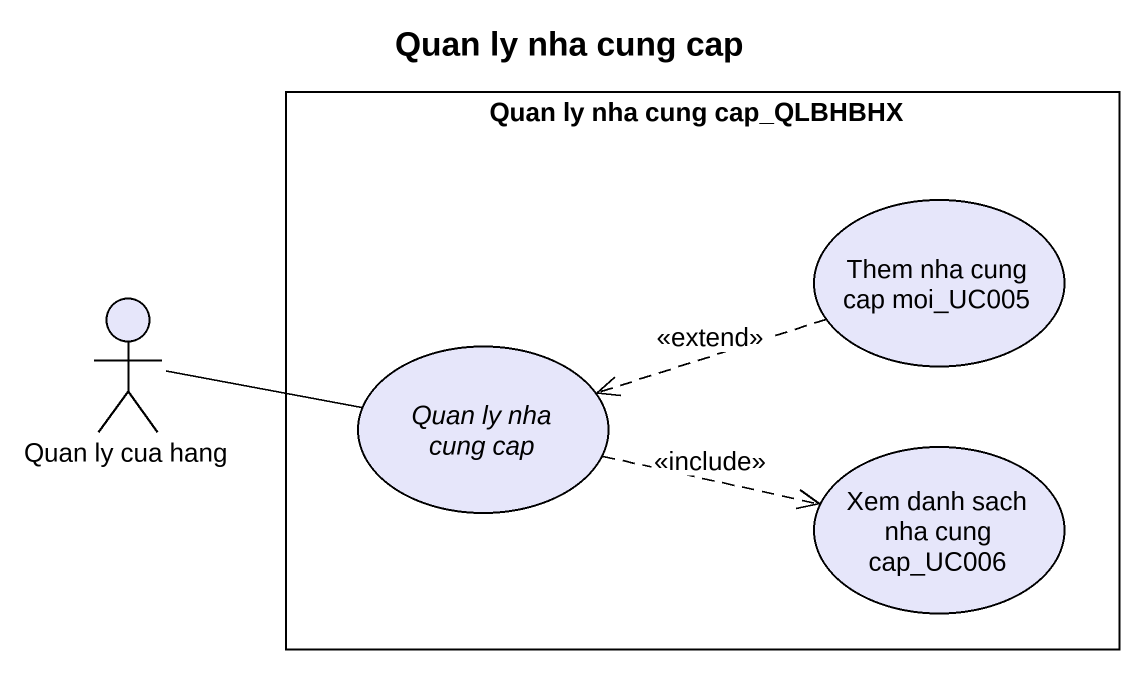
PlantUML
@startuml
title Quan ly nha cung cap
rectangle "Quan ly nha cung cap_QLBHBHX" as Quan_ly_nha_cung_cap_QLBHBHX {
  usecase "Them nha cung cap moi_UC005" as Them_nha_cung_cap_moi_UC005 #E6E6FA
  usecase "Quan ly nha cung cap" as Quan_ly_nha_cung_cap #E6E6FA
  usecase "Xem danh sach nha cung cap_UC006" as Xem_danh_sach_nha_cung_cap #E6E6FA
}
actor "Quan ly cua hang" as Quan_ly_cua_hang #E6E6FA
Them_nha_cung_cap_moi_UC005 .left.> Quan_ly_nha_cung_cap : <<extend>>
Quan_ly_cua_hang -right- Quan_ly_nha_cung_cap
Quan_ly_nha_cung_cap .right.> Xem_danh_sach_nha_cung_cap : <<include>>
@enduml
